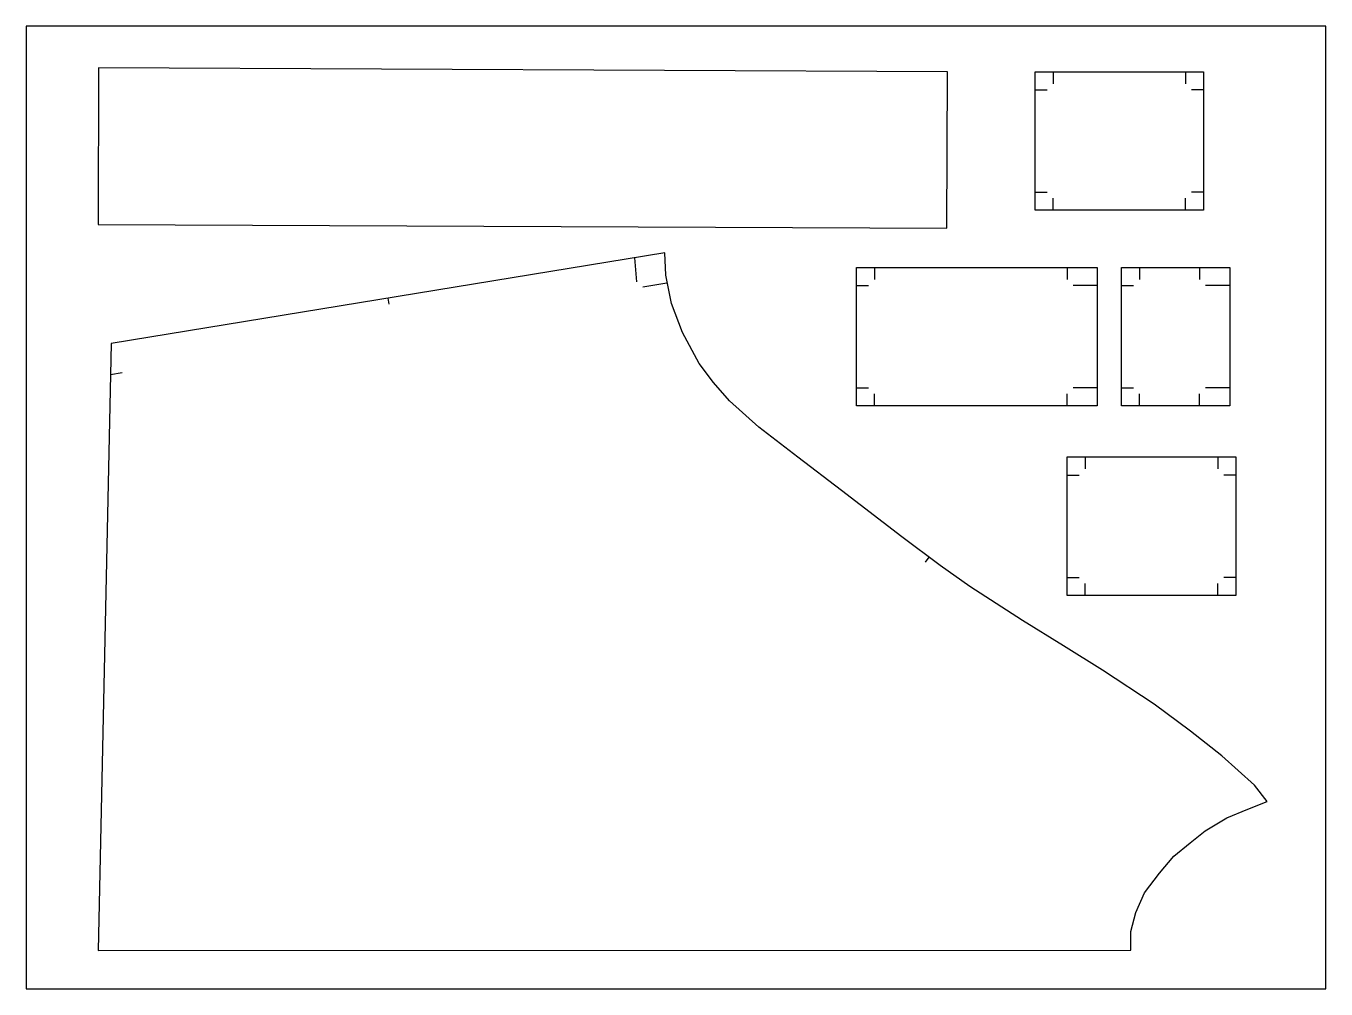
# Model space of a CAD drawing. Extents: x 7849 to 8534, y 1829 to 2337.
import ezdxf

# ---------------------------------------------------------------- set-up
doc = ezdxf.new("R2010")
doc.units = 0
doc.header["$LTSCALE"] = 6.96367
doc.header["$MEASUREMENT"] = 0
for name, color, linetype in [('0_MATERIAL_1', 55, 'Continuous'), ('6_CUT_1', 5, 'Continuous'), ('7_NOTCHES_1', 3, 'Continuous')]:
    doc.layers.add(name, color=color, linetype=linetype)

msp = doc.modelspace()

# ---------------------------------------------------------------- linework, layer by layer
at = {"layer": '0_MATERIAL_1', "color": 55, "linetype": 'Continuous', "lineweight": 25}
for p, q in [((7848.6, 2336.8), (7848.6, 1828.8)), ((8534.4, 2336.8), (7848.6, 2336.8)), ((8534.4, 1828.8), (8534.4, 2336.8)), ((7848.6, 1828.8), (8534.4, 1828.8))]:
    msp.add_line(p, q, dxfattribs=at)
at = {"layer": '6_CUT_1', "color": 5, "linetype": 'Continuous', "lineweight": 25}
for p, q in [((7886.78, 2314.71), (7886.62, 2232.16)), ((8334.77, 2312.64), (7886.78, 2314.71)), ((8334.38, 2230.11), (8334.77, 2312.64)), ((8380.91, 2312.64), (8469.81, 2312.64)), ((8380.91, 2239.61), (8380.91, 2312.64)), ((8469.81, 2312.64), (8469.81, 2239.61)), ((8469.81, 2239.61), (8380.91, 2239.61)), ((7886.62, 2232.16), (8334.38, 2230.11)), ((8185.6, 2217.06), (7893.48, 2169.31)), ((8186.05, 2205.42), (8185.6, 2217.06)), ((8286.75, 2209.47), (8413.75, 2209.47)), ((8286.75, 2136.44), (8286.75, 2209.47)), ((8413.75, 2209.47), (8413.75, 2136.44)), ((8426.45, 2136.44), (8426.45, 2209.47)), ((8426.45, 2209.47), (8483.6, 2209.47)), ((8483.6, 2209.47), (8483.6, 2136.44)), ((8189.14, 2190.47), (8186.05, 2205.42)), ((8194.91, 2175.19), (8189.14, 2190.47)), ((8203.64, 2158.68), (8194.91, 2175.19)), ((7893.48, 2169.31), (7886.7, 1849.11)), ((8211.27, 2148.75), (8203.64, 2158.68)), ((8219.79, 2139.1), (8211.27, 2148.75)), ((8235.12, 2125.19), (8219.79, 2139.1)), ((8413.75, 2136.44), (8286.75, 2136.44)), ((8483.6, 2136.44), (8426.45, 2136.44)), ((8255.79, 2109.42), (8235.12, 2125.19)), ((8278.83, 2091.84), (8255.79, 2109.42)), ((8397.88, 2036.43), (8397.88, 2109.46)), ((8397.88, 2109.46), (8486.77, 2109.46)), ((8486.77, 2109.46), (8486.77, 2036.43)), ((8310.72, 2067.28), (8278.83, 2091.84)), ((8330.8, 2052.12), (8310.72, 2067.28)), ((8346.47, 2041.18), (8330.8, 2052.12)), ((8374.27, 2023.24), (8346.47, 2041.18)), ((8486.77, 2036.43), (8397.88, 2036.43)), ((8395.86, 2009.85), (8374.27, 2023.24)), ((8416.57, 1997.06), (8395.86, 2009.85)), ((8443.78, 1979.12), (8416.57, 1997.06)), ((8462.98, 1964.87), (8443.78, 1979.12)), ((8479.51, 1951.84), (8462.98, 1964.87)), ((8496.61, 1936.41), (8479.51, 1951.84)), ((8503.35, 1927.68), (8496.61, 1936.41)), ((8493.16, 1923.64), (8503.35, 1927.68)), ((8482.07, 1919.01), (8493.16, 1923.64)), ((8470.66, 1912.29), (8482.07, 1919.01)), ((8462.82, 1905.83), (8470.66, 1912.29)), ((8454.09, 1898.79), (8462.82, 1905.83)), ((8446.52, 1889.94), (8454.09, 1898.79)), ((8438.64, 1879.6), (8446.52, 1889.94)), ((8434.03, 1869.22), (8438.64, 1879.6)), ((8431.52, 1859.12), (8434.03, 1869.22)), ((8431.39, 1849.28), (8431.52, 1859.12)), ((7886.7, 1849.11), (8431.39, 1849.28))]:
    msp.add_line(p, q, dxfattribs=at)
at = {"layer": '7_NOTCHES_1', "color": 3, "linetype": 'Continuous', "lineweight": 25}
for p, q in [((8390.43, 2312.64), (8390.43, 2306.29)), ((8460.28, 2312.64), (8460.28, 2306.29)), ((8380.91, 2303.11), (8387.26, 2303.11)), ((8469.81, 2303.11), (8463.46, 2303.11)), ((8380.91, 2249.14), (8387.26, 2249.14)), ((8390.43, 2239.61), (8390.43, 2245.96)), ((8460.28, 2239.61), (8460.28, 2245.96)), ((8469.81, 2249.14), (8463.46, 2249.14)), ((8169.58, 2214.44), (8170.67, 2201.78)), ((8296.27, 2209.47), (8296.27, 2203.12)), ((8397.88, 2209.47), (8397.88, 2203.12)), ((8435.98, 2209.47), (8435.98, 2203.12)), ((8467.73, 2209.47), (8467.73, 2203.12)), ((8186.61, 2201.15), (8174.08, 2199.09)), ((8286.75, 2199.94), (8293.1, 2199.94)), ((8413.75, 2199.94), (8401.05, 2199.94)), ((8426.45, 2199.94), (8432.8, 2199.94)), ((8483.6, 2199.94), (8470.9, 2199.94)), ((8039.54, 2193.18), (8040.05, 2190.05)), ((7893.13, 2152.91), (7899.4, 2153.94)), ((8286.75, 2145.97), (8293.1, 2145.97)), ((8296.27, 2136.44), (8296.27, 2142.79)), ((8397.88, 2136.44), (8397.88, 2142.79)), ((8413.75, 2145.97), (8401.05, 2145.97)), ((8426.45, 2145.97), (8432.8, 2145.97)), ((8435.98, 2136.44), (8435.98, 2142.79)), ((8467.73, 2136.44), (8467.73, 2142.79)), ((8483.6, 2145.97), (8470.9, 2145.97)), ((8407.4, 2109.46), (8407.4, 2103.11)), ((8477.25, 2109.46), (8477.25, 2103.11)), ((8397.88, 2099.93), (8404.23, 2099.93)), ((8486.77, 2099.93), (8480.42, 2099.93)), ((8324.82, 2056.53), (8322.92, 2053.98)), ((8397.88, 2045.96), (8404.23, 2045.96)), ((8486.77, 2045.96), (8480.42, 2045.96)), ((8407.4, 2036.43), (8407.4, 2042.78)), ((8477.25, 2036.43), (8477.25, 2042.78))]:
    msp.add_line(p, q, dxfattribs=at)

doc.saveas('drawing.dxf')
